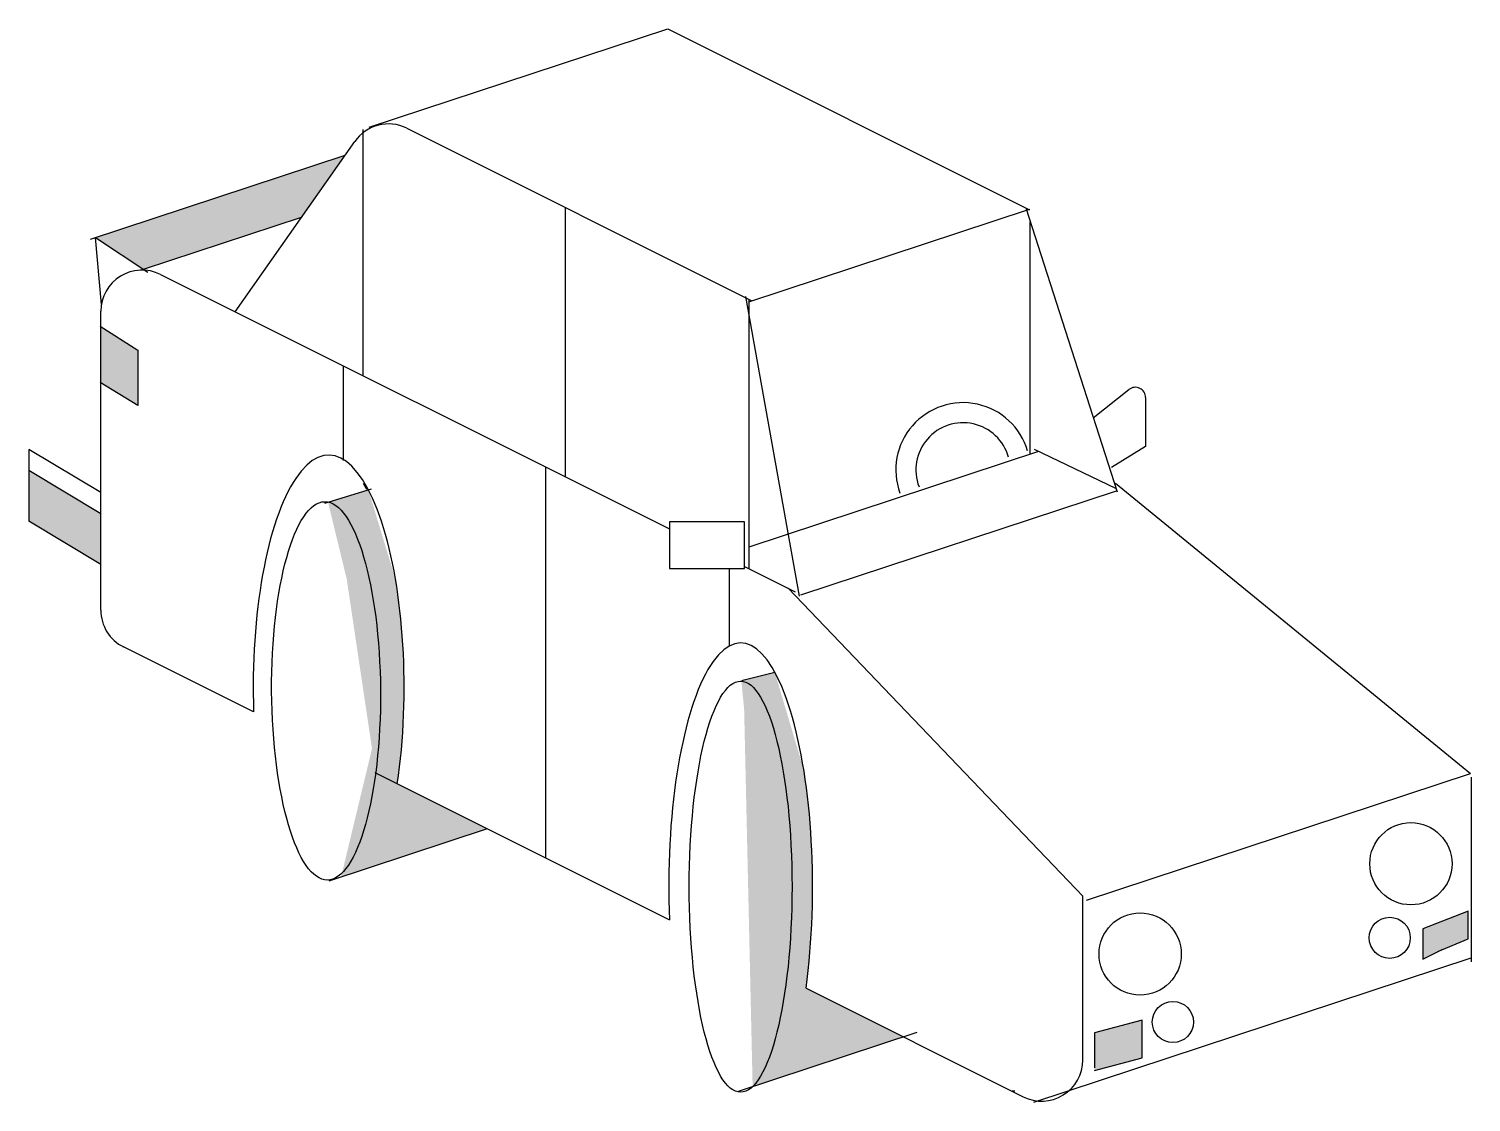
# Model space of a CAD drawing. Extents: x 0.21 to 7.22, y 2.73 to 7.95.
import ezdxf

# ---------------------------------------------------------------- set-up
doc = ezdxf.new("R2010")
doc.units = 0
doc.header["$MEASUREMENT"] = 0
doc.layers.get('0').update_dxf_attribs({"linetype": 'CONTINUOUS'})

msp = doc.modelspace()

# ---------------------------------------------------------------- hatches: boundary and pattern name
for color, points in [(256, [(1.7435, 7.3337), (0.5318, 6.9341), (0.763, 6.7799), (1.5331, 7.0339)]), (1, [(0.7363, 6.3858), (0.5563, 6.5016), (0.5563, 6.2275), (0.7363, 6.1181)]), (256, [(0.5563, 5.5903), (0.206, 5.8008), (0.206, 5.5542), (0.5563, 5.3438)])]:
    msp.add_hatch(color=color).paths.add_polyline_path(points)
h = msp.add_hatch(color=256)
edge = h.paths.add_edge_path()
edge.add_ellipse((1.6645, 4.7481), major_axis=(0, 1.1281), ratio=0.325515, start_angle=245.33221, end_angle=328.29204)
edge.add_line((1.8575, 5.7079), (1.6613, 5.6479))
edge.add_ellipse((1.6519, 4.7292), major_axis=(-0.0063, 0.9202), ratio=0.287653, start_angle=244.17117, end_angle=356.60587, ccw=False)
edge.add_line((1.8929, 4.3299), (1.9982, 4.2773))
h = msp.add_hatch(color=256)
edge = h.paths.add_edge_path()
edge.add_ellipse((3.6687, 3.7769), major_axis=(0, -1.1854), ratio=0.295264, start_angle=65.37355, end_angle=151.68696)
edge.add_line((3.8347, 4.8205), (3.6826, 4.7824))
edge.add_line((3.6826, 4.7824), (3.6722, 4.7768))
edge.add_ellipse((3.6687, 3.7769), major_axis=(0, 1), ratio=0.25, start_angle=193.4793, end_angle=359.20002, ccw=False)
edge.add_line((3.727, 2.8045), (4.4602, 3.0463))
edge.add_line((4.4602, 3.0463), (3.9868, 3.283))
h = msp.add_hatch(color=256)
edge = h.paths.add_edge_path()
edge.add_line((2.4363, 4.0583), (1.9917, 4.2806))
edge.add_ellipse((1.6565, 4.7468), major_axis=(0, 1.1333), ratio=0.324516, start_angle=245.37355, end_angle=245.70975)
edge.add_line((1.9917, 4.2806), (1.8929, 4.33))
edge.add_ellipse((1.6565, 4.7468), major_axis=(0, 0.9561), ratio=0.274768, start_angle=195.08411, end_angle=244.15436, ccw=False)
edge.add_line((1.7248, 3.8236), (2.4363, 4.0583))
h = msp.add_hatch(color=1)
h.paths.add_polyline_path([(7.2076, 3.5224), (7.2076, 3.6572), (6.9873, 3.5714), (6.9873, 3.4244), (7.0607, 3.4612)])
h.paths.add_polyline_path([(5.3893, 3.0664), (5.3893, 2.8827), (5.6218, 2.944), (5.6218, 3.1277)])

# ---------------------------------------------------------------- linework, layer by layer
for p, q in [((1.8619, 7.4707), (3.3139, 7.9496)), ((3.3139, 7.9496), (5.0741, 7.0694)), ((1.83, 7.4602), (1.83, 6.2628)), ((2.0446, 7.4661), (3.7227, 6.6271)), ((1.2098, 6.5729), (1.7915, 7.4021)), ((1.7435, 7.3337), (0.505, 6.9253)), ((0.763, 6.7799), (1.5331, 7.0339)), ((2.8171, 5.7693), (2.8171, 7.0799)), ((3.7087, 6.6225), (5.0738, 7.0727)), ((5.5013, 5.6962), (5.0569, 7.0768)), ((5.0741, 7.0694), (5.0738, 7.0727)), ((5.0779, 5.8805), (5.0779, 7.0115)), ((0.5589, 6.6082), (0.5305, 6.935)), ((0.5305, 6.935), (0.7848, 6.7653)), ((0.8458, 6.7549), (3.3219, 5.5169)), ((3.6928, 6.6473), (3.9533, 5.19)), ((3.7087, 6.6341), (3.7087, 5.3235)), ((0.5563, 5.1218), (0.5563, 6.5761)), ((1.7345, 6.3106), (1.7345, 5.8492)), ((5.3843, 6.0582), (5.5576, 6.1951)), ((5.6386, 6.1559), (5.6386, 5.9182)), ((0.5563, 5.6938), (0.206, 5.9042)), ((0.206, 5.9032), (0.206, 5.5532)), ((5.4946, 5.7139), (5.0979, 5.9029)), ((5.6386, 5.9182), (5.4733, 5.8164)), ((5.1174, 5.8936), (3.7087, 5.429)), ((0.5563, 5.5903), (0.206, 5.8008)), ((2.7216, 3.9156), (2.7216, 5.817)), ((1.6456, 5.6431), (1.8723, 5.7124)), ((1.8329, 5.739), (1.8484, 5.7106)), ((3.9622, 5.1967), (5.497, 5.7029)), ((5.4918, 5.739), (7.2188, 4.3275)), ((0.5563, 5.3438), (0.206, 5.5542)), ((3.6868, 5.3344), (3.9338, 5.2109)), ((3.6132, 5.3249), (3.6132, 4.9473)), ((5.3326, 3.7313), (3.8997, 5.2291)), ((1.2994, 4.6267), (0.6669, 4.943)), ((3.6708, 4.7761), (3.6847, 4.7836)), ((3.6787, 4.7815), (3.8347, 4.8205)), ((1.8894, 4.3317), (3.3219, 3.6154)), ((5.3514, 3.7117), (7.2188, 4.3275)), ((7.2224, 4.3098), (7.2224, 3.4114)), ((2.4363, 4.0583), (1.6652, 3.804)), ((5.3326, 2.9337), (5.3326, 3.7313)), ((7.2076, 3.6572), (6.9873, 3.5714)), ((7.2076, 3.5224), (7.2076, 3.6572)), ((6.9873, 3.5714), (6.9873, 3.4244)), ((7.0607, 3.4612), (7.2076, 3.5224)), ((6.9873, 3.4244), (7.0852, 3.4734)), ((5.0952, 2.7288), (7.2224, 3.4303)), ((3.9868, 3.283), (5.0432, 2.7548)), ((5.6218, 3.1277), (5.3893, 3.0664)), ((5.6218, 2.944), (5.6218, 3.1277)), ((4.5256, 3.0678), (3.651, 2.7794)), ((5.3893, 3.0664), (5.3893, 2.895)), ((5.3893, 2.8827), (5.6218, 2.944)), ((5.0024, 2.7814), (4.99, 2.7814))]:
    msp.add_line(p, q)
at = {"color": 1}
for p, q in [((0.5536, 6.5033), (0.7363, 6.3858)), ((0.7363, 6.3858), (0.7363, 6.1181)), ((0.7363, 6.1181), (0.5536, 6.2291))]:
    msp.add_line(p, q, dxfattribs=at)
msp.add_lwpolyline([(3.3219, 5.3249), (3.6868, 5.3249), (3.6868, 5.5519), (3.3219, 5.5519)], close=True)
for centre, radius in [((6.9293, 3.8884), 0.2), ((5.612, 3.4493), 0.2), ((6.8264, 3.5281), 0.1), ((5.7713, 3.1185), 0.1)]:
    msp.add_circle(centre, radius)
for centre, radius, start, end in [((1.9552, 7.2872), 0.2, 63.43495, 144.94902), ((0.7563, 6.5761), 0.2, 63.43495, 180), ((5.5886, 6.1559), 0.05, 0, 128.31372), ((4.7507, 5.8042), 0.3271, 16.35958, 200.14408), ((4.7507, 5.8042), 0.2294, 15.55285, 200.95082), ((0.7563, 5.1218), 0.2, 180, 243.43495), ((5.1326, 2.9337), 0.2, 243.43495, 0)]:
    msp.add_arc(centre, radius, start, end)
for centre, major_axis, ratio, start_param, end_param in [((1.6645, 4.7481), (0, 1.1281), 0.325515, 4.281855, 7.96183), ((3.6687, 3.7769), (0, -1.1854), 0.295264, 1.140984, 4.849055)]:
    msp.add_ellipse(centre, major_axis=major_axis, ratio=ratio, start_param=start_param, end_param=end_param)
for centre, major_axis, ratio in [((1.6519, 4.7292), (-0.0063, 0.9202), 0.287653), ((3.6687, 3.7769), (0, 1), 0.25)]:
    msp.add_ellipse(centre, major_axis=major_axis, ratio=ratio)

doc.saveas('drawing.dxf')
